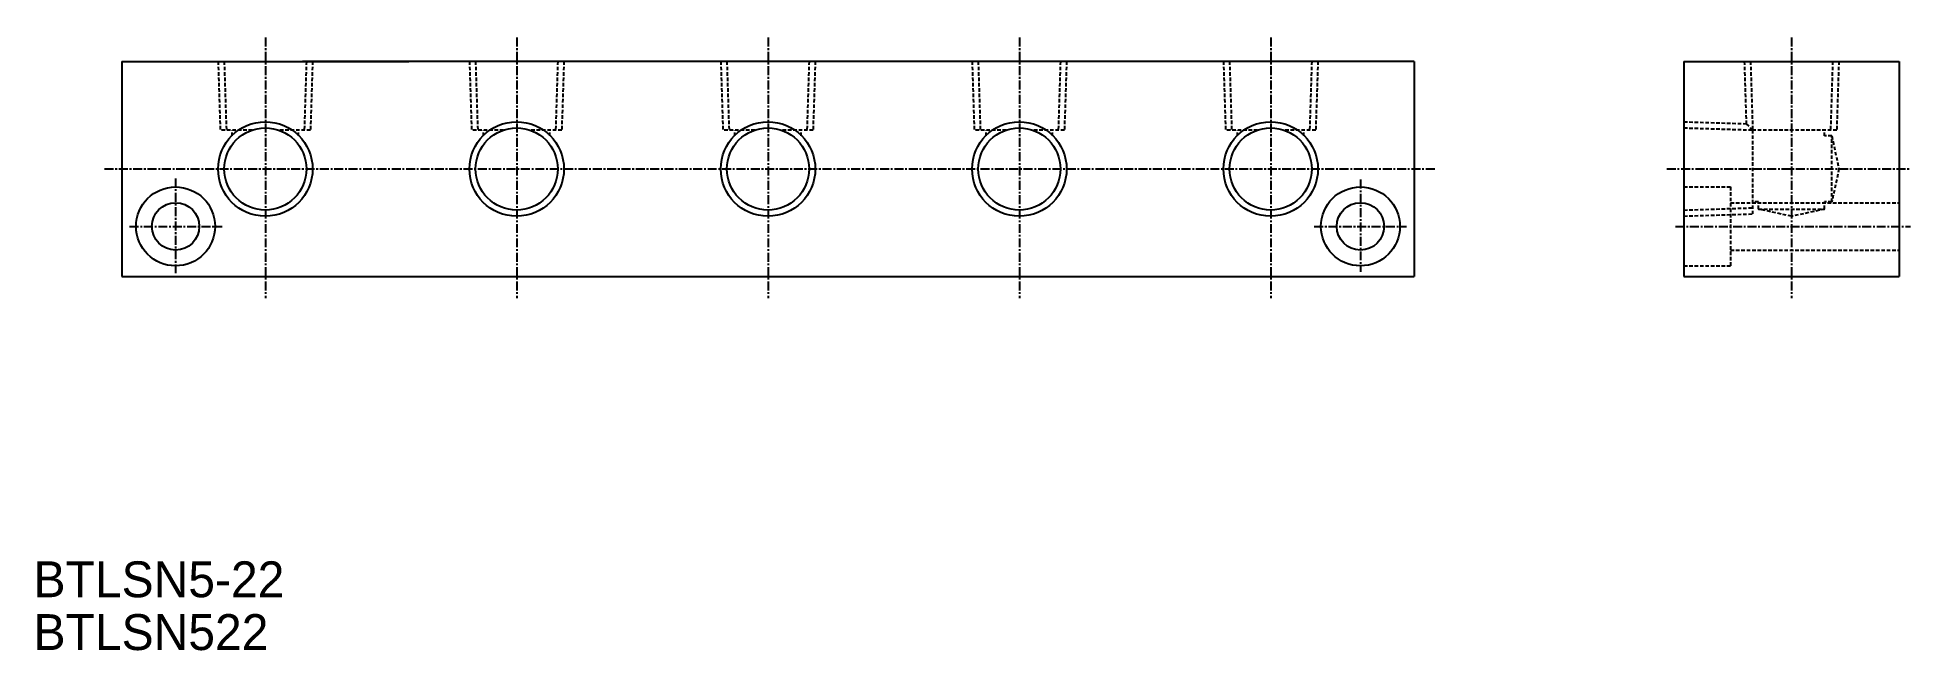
# Model space of a CAD drawing. Extents: x 1620 to 1881, y 5496 to 5581.
import ezdxf

# ---------------------------------------------------------------- set-up
doc = ezdxf.new("R2010")
doc.units = 0
doc.linetypes.add('CENTER', pattern=[2, 1.25, -0.25, 0.25, -0.25])
doc.linetypes.add('DASHED', pattern=[0.75, 0.5, -0.25])
doc.layers.get('0').update_dxf_attribs({"linetype": 'CONTINUOUS'})
doc.layers.add('CENTER', color=1, linetype='CENTER')

msp = doc.modelspace()

# ---------------------------------------------------------------- linework, layer by layer
at = {"color": 7, "linetype": 'CONTINUOUS'}
for p, q in [((1631.5, 5578.12), (1671.5, 5578.12)), ((1631.5, 5578.12), (1631.5, 5548.12)), ((1811.5, 5578.12), (1656.67, 5578.12)), ((1811.5, 5578.12), (1811.5, 5548.12)), ((1849.04, 5578.12), (1879.04, 5578.12)), ((1849.04, 5578.12), (1849.04, 5548.12)), ((1879.04, 5578.12), (1879.04, 5548.12)), ((1631.5, 5548.12), (1811.5, 5548.12)), ((1849.04, 5548.12), (1879.04, 5548.12))]:
    msp.add_line(p, q, dxfattribs=at)
at = {"color": 3, "linetype": 'DASHED'}
for p, q in [((1644.92, 5578.12), (1645.22, 5568.55)), ((1645.77, 5578.12), (1646.07, 5568.55)), ((1657.22, 5578.12), (1656.92, 5568.55)), ((1658.07, 5578.12), (1657.77, 5568.55)), ((1679.92, 5578.12), (1680.22, 5568.55)), ((1680.77, 5578.12), (1681.07, 5568.55)), ((1692.22, 5578.12), (1691.92, 5568.55)), ((1693.07, 5578.12), (1692.77, 5568.55)), ((1714.92, 5578.12), (1715.22, 5568.55)), ((1715.77, 5578.12), (1716.07, 5568.55)), ((1727.22, 5578.12), (1726.92, 5568.55)), ((1728.07, 5578.12), (1727.77, 5568.55)), ((1749.92, 5578.12), (1750.22, 5568.55)), ((1750.77, 5578.12), (1751.07, 5568.55)), ((1762.22, 5578.12), (1761.92, 5568.55)), ((1763.07, 5578.12), (1762.77, 5568.55)), ((1784.92, 5578.12), (1785.22, 5568.55)), ((1785.77, 5578.12), (1786.07, 5568.55)), ((1797.22, 5578.12), (1796.92, 5568.55)), ((1798.07, 5578.12), (1797.77, 5568.55)), ((1857.46, 5578.12), (1857.73, 5569.43)), ((1858.32, 5578.12), (1858.62, 5568.55)), ((1869.76, 5578.12), (1869.46, 5568.55)), ((1870.62, 5578.12), (1870.32, 5568.55)), ((1849.04, 5569.7), (1857.73, 5569.43)), ((1857.73, 5569.43), (1858.62, 5568.55)), ((1649.66, 5568.55), (1645.22, 5568.55)), ((1646.9, 5567.72), (1646.9, 5568.55)), ((1657.77, 5568.55), (1653.33, 5568.55)), ((1656.1, 5567.72), (1656.1, 5568.55)), ((1684.66, 5568.55), (1680.22, 5568.55)), ((1681.9, 5567.72), (1681.9, 5568.55)), ((1692.77, 5568.55), (1688.33, 5568.55)), ((1691.1, 5567.72), (1691.1, 5568.55)), ((1719.66, 5568.55), (1715.22, 5568.55)), ((1716.9, 5567.72), (1716.9, 5568.55)), ((1727.77, 5568.55), (1723.33, 5568.55)), ((1726.1, 5567.72), (1726.1, 5568.55)), ((1754.66, 5568.55), (1750.22, 5568.55)), ((1751.9, 5567.72), (1751.9, 5568.55)), ((1762.77, 5568.55), (1758.33, 5568.55)), ((1761.1, 5567.72), (1761.1, 5568.55)), ((1789.66, 5568.55), (1785.22, 5568.55)), ((1786.9, 5567.72), (1786.9, 5568.55)), ((1797.77, 5568.55), (1793.33, 5568.55)), ((1796.1, 5567.72), (1796.1, 5568.55)), ((1849.04, 5568.85), (1858.62, 5568.55)), ((1870.32, 5568.55), (1858.62, 5568.55)), ((1858.62, 5568.55), (1858.62, 5556.85)), ((1868.64, 5567.72), (1868.64, 5568.55)), ((1869.64, 5567.72), (1868.64, 5567.72)), ((1869.64, 5567.72), (1870.64, 5563.12)), ((1869.64, 5558.52), (1869.64, 5567.72)), ((1870.64, 5563.12), (1869.64, 5558.52)), ((1849.04, 5560.62), (1855.54, 5560.62)), ((1855.54, 5560.62), (1855.54, 5549.62)), ((1859.44, 5558.52), (1858.62, 5558.52)), ((1859.44, 5557.52), (1859.44, 5558.52)), ((1869.64, 5558.52), (1868.64, 5558.52)), ((1868.64, 5557.52), (1868.64, 5558.52)), ((1849.04, 5557.4), (1858.62, 5557.7)), ((1849.04, 5556.55), (1858.62, 5556.85)), ((1855.54, 5558.42), (1879.04, 5558.42)), ((1859.44, 5557.52), (1868.64, 5557.52)), ((1864.04, 5556.52), (1859.44, 5557.52)), ((1868.64, 5557.52), (1864.04, 5556.52)), ((1855.54, 5551.82), (1879.04, 5551.82)), ((1849.04, 5549.62), (1855.54, 5549.62))]:
    msp.add_line(p, q, dxfattribs=at)
at = {"color": 3, "linetype": 'CONTINUOUS'}
for centre in [(1651.5, 5563.12), (1686.5, 5563.12), (1721.5, 5563.12), (1756.5, 5563.12), (1791.5, 5563.12)]:
    msp.add_circle(centre, 6.58, dxfattribs=at)
at = {"color": 7, "linetype": 'CONTINUOUS'}
for centre, radius in [((1651.5, 5563.12), 5.72), ((1686.5, 5563.12), 5.72), ((1721.5, 5563.12), 5.72), ((1756.5, 5563.12), 5.72), ((1791.5, 5563.12), 5.72), ((1639, 5555.12), 5.5), ((1804, 5555.12), 5.5), ((1639, 5555.12), 3.3), ((1804, 5555.12), 3.3)]:
    msp.add_circle(centre, radius, dxfattribs=at)
at = {"layer": 'CENTER', "color": 1, "linetype": 'CENTER'}
for p, q in [((1651.5, 5581.45), (1651.5, 5545.11)), ((1686.5, 5581.45), (1686.5, 5545.11)), ((1721.5, 5581.45), (1721.5, 5545.11)), ((1756.5, 5581.45), (1756.5, 5545.11)), ((1791.5, 5581.45), (1791.5, 5545.11)), ((1864.04, 5581.45), (1864.04, 5545.11)), ((1629.1, 5563.12), (1814.34, 5563.12)), ((1639, 5561.8), (1639, 5548.62)), ((1804, 5561.64), (1804, 5548.78)), ((1846.65, 5563.12), (1880.61, 5563.12)), ((1632.6, 5555.12), (1645.47, 5555.12)), ((1797.55, 5555.12), (1810.42, 5555.12)), ((1847.89, 5555.12), (1880.61, 5555.12))]:
    msp.add_line(p, q, dxfattribs=at)

# ---------------------------------------------------------------- texts
at = {"color": 7, "linetype": 'CONTINUOUS'}
for s, p in [('BTLSN5-22', (1619.22, 5503.43)), ('BTLSN522', (1619.22, 5496.07))]:
    msp.add_text(s, height=5, dxfattribs=at).set_placement(p)

doc.saveas('drawing.dxf')
